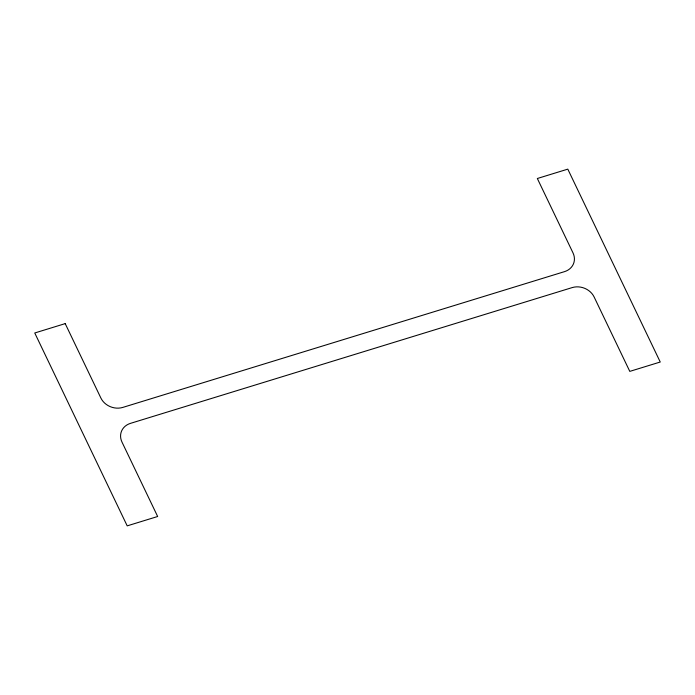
<?xml version="1.0" encoding="UTF-8"?>
<svg xmlns="http://www.w3.org/2000/svg" width="695" height="695" viewBox="0 0 695 695"><rect width="100%" height="100%" fill="white"/><g stroke="black" fill="none" stroke-linecap="round" stroke-linejoin="round"><path stroke-width="1.04" d="M65.208 323.618L34.75 332.983L127.202 525.863L157.661 516.498L121.99 442.089A16.897 14.525 19.4 0 1 130.486 423.359L572.159 287.6A16.897 14.525 19.4 0 1 594.121 296.965L629.792 371.382L660.25 362.017L567.798 169.137L537.339 178.502L573.01 252.911A16.897 14.525 19.4 0 1 564.514 271.641L122.841 407.4A16.897 14.525 19.4 0 1 100.879 398.035L65.208 323.618"/></g></svg>
